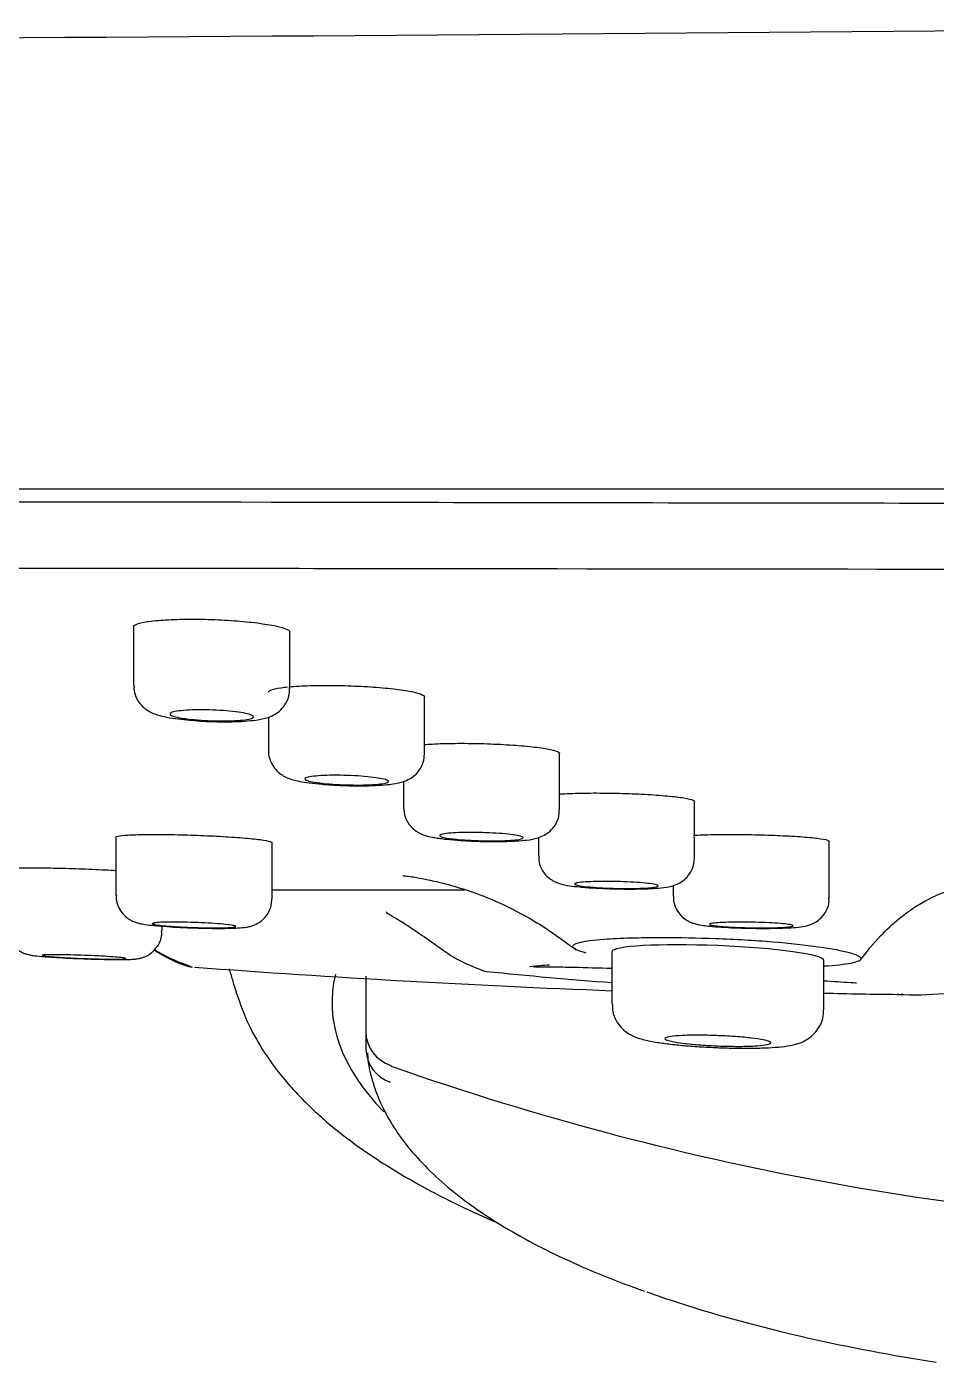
# Model space of a CAD drawing. Header units: millimetres. Extents: x -60 to 7633, y -2614 to 2146.
# Drawn here: x 6833.91 to 6850.23, y -815.43 to -791.47 of the extents above; entities that cross this region are included whole.
import ezdxf

# ---------------------------------------------------------------- set-up
doc = ezdxf.new("R2010")
doc.units = ezdxf.units.MM
doc.layers.get('0').update_dxf_attribs({"color": 250})

msp = doc.modelspace()

# ---------------------------------------------------------------- linework, layer by layer
at = {"linetype": 'Continuous'}
for p, q in [((6835.827, -802.214), (6835.827, -803.292)), ((6838.627, -803.353), (6838.627, -802.315)), ((6841.047, -804.512), (6841.047, -803.473)), ((6836.466, -803.868), (6836.53, -803.878)), ((6838.247, -803.859), (6838.247, -804.458)), ((6843.467, -805.523), (6843.467, -804.5)), ((6838.883, -805.024), (6838.975, -805.037)), ((6840.667, -805.012), (6840.667, -805.476)), ((6845.887, -806.386), (6845.887, -805.356)), ((6835.51, -806.009), (6835.51, -807.055)), ((6838.31, -807.117), (6838.31, -806.105)), ((6841.344, -806.038), (6841.409, -806.045)), ((6843.087, -806.021), (6843.087, -806.347)), ((6848.307, -807.102), (6848.307, -806.081)), ((6838.31, -806.956), (6841.761, -806.956)), ((6843.775, -806.899), (6843.832, -806.905)), ((6845.507, -806.879), (6845.507, -807.07)), ((6836.337, -807.693), (6836.337, -807.609)), ((6844.407, -808.066), (6844.407, -809.007)), ((6848.207, -809.111), (6848.207, -808.22)), ((6842.067, -808.4), (6842.156, -808.419)), ((6843.004, -808.336), (6843.352, -808.338)), ((6839.99, -808.505), (6839.99, -809.506)), ((6844.407, -809.007), (6844.407, -809.007)), ((6848.207, -809.111), (6848.207, -809.111)), ((6839.99, -809.506), (6839.99, -809.809))]:
    msp.add_line(p, q, dxfattribs=at)
for centre, radius, start, end in [((6805.598, 4131.116), 4922.861, 269.498321, 270.605649), ((6837.402, -797.814), 6.126, 261.8171, 269.2101), ((6850.606, -634.122), 174.758, 265.48355, 265.4918), ((6852.082, -606.227), 202.684, 265.70902, 267.83025), ((6850.167, -731.192), 77.642, 264.07745, 265.74526), ((6845.277, -832.665), 24.441, 94.6687, 95.5024), ((6850.167, -731.192), 77.642, 268.55505, 269.53591), ((6849.841, -803.249), 5.591, 266.8908, 275.4225), ((6840.641, -809.488), 0.651, 181.3769, 251.8337), ((6840.635, -809.796), 0.644, 181.3611, 252.046), ((6857.588, -761.408), 51.64, 250.6107, 269.2165)]:
    msp.add_arc(centre, radius, start, end, dxfattribs=at)
for centre, major_axis, ratio, start_param, end_param in [((6846.307, -808.143), (-1.9, 0.077), 0.097229, 3.145552, 6.283185), ((6846.307, -808.143), (-1.9, 0.077), 0.097229, 0, 0.00396), ((6857.635, -808.978), (18.25, 0), 0.341206, 3.0594, 3.461733), ((6840.19, -809.506), (0.2, 0), 0.422618, 3.115802, 3.141593), ((6840.19, -809.809), (0.2, 0), 0.422618, 3.141593, 3.167383), ((6840.511, -809.931), (0.067, 0.189), 0.153495, 2.812087, 3.1421)]:
    msp.add_ellipse(centre, major_axis=major_axis, ratio=ratio, start_param=start_param, end_param=end_param, dxfattribs=at)
for points, knots in [([(6766.877, -799.762), (6766.877, -799.763), (6767.465, -799.763), (6769.223, -799.762), (6769.955, -799.762), (6771.684, -799.762), (6772.684, -799.762), (6774.95, -799.762), (6776.216, -799.762), (6779.019, -799.762), (6780.566, -799.762), (6785.541, -799.762), (6789.297, -799.762), (6797.672, -799.762), (6802.343, -799.762), (6812.202, -799.762), (6817.414, -799.762), (6825.658, -799.762), (6828.491, -799.762), (6834.186, -799.762), (6837.059, -799.762), (6845.751, -799.762), (6851.642, -799.762), (6857.635, -799.762)], [0, 0, 0, 0, 0.125, 0.125, 0.1875, 0.1875, 0.25, 0.25, 0.3125, 0.3125, 0.375, 0.375, 0.5, 0.5, 0.625, 0.625, 0.75, 0.75, 0.8125, 0.8125, 0.875, 0.875, 1, 1, 1, 1]), ([(6857.635, -800.028), (6854.656, -800.028), (6851.691, -800.025), (6845.783, -800.017), (6842.829, -800.012), (6834.111, -799.998), (6828.491, -799.991), (6817.626, -799.992), (6812.334, -799.999), (6802.546, -800.017), (6798.009, -800.028), (6791.745, -800.028), (6789.739, -800.025), (6785.99, -800.017), (6784.24, -800.012), (6779.352, -799.998), (6776.575, -799.991), (6772.026, -799.992), (6770.33, -799.999), (6768.617, -800.013), (6768.186, -800.017), (6767.612, -800.025), (6767.468, -800.028), (6767.469, -800.028)], [0, 0, 0, 0, 0.015625, 0.015625, 0.03125, 0.03125, 0.0625, 0.0625, 0.09375, 0.09375, 0.125, 0.125, 0.140625, 0.140625, 0.15625, 0.15625, 0.1875, 0.1875, 0.21875, 0.21875, 0.234375, 0.234375, 0.2498623, 0.2498623, 0.2498623, 0.2498623]), ([(6771.384, -801.205), (6771.384, -801.205), (6771.384, -801.205), (6771.389, -801.205), (6771.943, -801.197), (6774.173, -801.183), (6775.817, -801.178), (6779.05, -801.178), (6780.257, -801.18), (6782.934, -801.184), (6784.405, -801.187), (6789.12, -801.197), (6792.688, -801.205), (6798.677, -801.205), (6800.792, -801.203), (6805.184, -801.197), (6807.453, -801.193), (6814.472, -801.183), (6819.432, -801.178), (6827.309, -801.178), (6829.992, -801.18), (6835.382, -801.184), (6838.103, -801.187), (6846.343, -801.197), (6851.936, -801.205), (6857.635, -801.205)], [0.7499068, 0.7499068, 0.7499068, 0.7499068, 0.75, 0.75, 0.78125, 0.78125, 0.8125, 0.8125, 0.828125, 0.828125, 0.84375, 0.84375, 0.875, 0.875, 0.890625, 0.890625, 0.90625, 0.90625, 0.9375, 0.9375, 0.953125, 0.953125, 0.96875, 0.96875, 1, 1, 1, 1]), ([(6835.827, -802.238), (6835.827, -802.222), (6835.843, -802.207), (6835.874, -802.193), (6835.915, -802.175), (6835.982, -802.158), (6836.072, -802.145), (6836.161, -802.131), (6836.274, -802.12), (6836.401, -802.112), (6836.527, -802.105), (6836.671, -802.101), (6836.821, -802.1), (6836.969, -802.099), (6837.128, -802.102), (6837.283, -802.108), (6837.439, -802.114), (6837.595, -802.124), (6837.739, -802.136), (6837.884, -802.148), (6838.021, -802.164), (6838.138, -802.181), (6838.257, -802.198), (6838.36, -802.217), (6838.438, -802.237), (6838.517, -802.257), (6838.573, -802.279), (6838.603, -802.3), (6838.619, -802.311), (6838.627, -802.323), (6838.627, -802.334)], [0.1213376, 0.1213376, 0.1213376, 0.1213376, 0.1630214, 0.1630214, 0.1630214, 0.2172792, 0.2172792, 0.2172792, 0.2711379, 0.2711379, 0.2711379, 0.3245315, 0.3245315, 0.3245315, 0.3776008, 0.3776008, 0.3776008, 0.4306251, 0.4306251, 0.4306251, 0.4838988, 0.4838988, 0.4838988, 0.5376085, 0.5376085, 0.5376085, 0.591755, 0.591755, 0.591755, 0.6215831, 0.6215831, 0.6215831, 0.6215831]), ([(6835.835, -803.291), (6835.833, -803.322), (6835.828, -803.402), (6835.878, -803.531), (6835.961, -803.647), (6836.058, -803.729), (6836.158, -803.784), (6836.272, -803.826), (6836.376, -803.851), (6836.447, -803.864), (6836.466, -803.868)], [0, 0, 0, 0, 0.074947, 0.224514, 0.350071, 0.466867, 0.58685, 0.727648, 0.937205, 1, 1, 1, 1]), ([(6837.318, -803.94), (6837.32, -803.94), (6837.405, -803.943), (6837.587, -803.941), (6837.825, -803.932), (6838.044, -803.91), (6838.204, -803.88), (6838.356, -803.816), (6838.475, -803.728), (6838.57, -803.605), (6838.625, -803.467), (6838.621, -803.384), (6838.619, -803.353)], [0, 0, 0, 0, 0.003044, 0.143373, 0.284315, 0.431304, 0.602129, 0.694874, 0.772, 0.858504, 0.952922, 1, 1, 1, 1]), ([(6838.247, -803.41), (6838.247, -803.397), (6838.26, -803.385), (6838.286, -803.373), (6838.323, -803.357), (6838.388, -803.342), (6838.474, -803.33), (6838.508, -803.325), (6838.546, -803.321), (6838.586, -803.317)], [0.1244752, 0.1244752, 0.1244752, 0.1244752, 0.1625694, 0.1625694, 0.1625694, 0.2167166, 0.2167166, 0.2167166, 0.2379564, 0.2379564, 0.2379564, 0.2379564]), ([(6838.612, -803.314), (6838.668, -803.309), (6838.729, -803.304), (6838.795, -803.301), (6838.919, -803.294), (6839.061, -803.289), (6839.21, -803.288), (6839.358, -803.287), (6839.517, -803.29), (6839.672, -803.295), (6839.828, -803.3), (6839.985, -803.308), (6840.131, -803.318), (6840.277, -803.329), (6840.416, -803.342), (6840.536, -803.357), (6840.657, -803.371), (6840.762, -803.388), (6840.843, -803.406), (6840.925, -803.423), (6840.984, -803.442), (6841.017, -803.461), (6841.037, -803.472), (6841.047, -803.483), (6841.047, -803.494)], [0.2423535, 0.2423535, 0.2423535, 0.2423535, 0.2705641, 0.2705641, 0.2705641, 0.3240497, 0.3240497, 0.3240497, 0.3772721, 0.3772721, 0.3772721, 0.4304433, 0.4304433, 0.4304433, 0.4837947, 0.4837947, 0.4837947, 0.5374796, 0.5374796, 0.5374796, 0.5915082, 0.5915082, 0.5915082, 0.6247454, 0.6247454, 0.6247454, 0.6247454]), ([(6836.692, -803.875), (6836.633, -803.866), (6836.583, -803.855), (6836.547, -803.844), (6836.511, -803.833), (6836.489, -803.821), (6836.48, -803.81), (6836.472, -803.799), (6836.478, -803.788), (6836.499, -803.779), (6836.519, -803.769), (6836.554, -803.76), (6836.601, -803.752), (6836.648, -803.745), (6836.707, -803.739), (6836.774, -803.735), (6836.841, -803.73), (6836.918, -803.728), (6836.997, -803.727), (6837.077, -803.727), (6837.162, -803.728), (6837.245, -803.731), (6837.328, -803.734), (6837.412, -803.739), (6837.49, -803.746), (6837.568, -803.752), (6837.642, -803.76), (6837.706, -803.769), (6837.77, -803.778), (6837.826, -803.789), (6837.869, -803.799), (6837.913, -803.81), (6837.944, -803.821), (6837.961, -803.832), (6837.978, -803.844), (6837.981, -803.855), (6837.97, -803.865), (6837.958, -803.875), (6837.932, -803.885), (6837.893, -803.893), (6837.854, -803.902), (6837.802, -803.909), (6837.74, -803.914), (6837.679, -803.919), (6837.607, -803.923), (6837.53, -803.925), (6837.453, -803.926), (6837.37, -803.926), (6837.287, -803.924), (6837.204, -803.922), (6837.119, -803.918), (6837.038, -803.913), (6836.958, -803.907), (6836.88, -803.9), (6836.811, -803.892), (6836.768, -803.887), (6836.728, -803.881), (6836.692, -803.875)], [0, 0, 0, 0, 0.054295, 0.054295, 0.054295, 0.10858, 0.10858, 0.10858, 0.162985, 0.162985, 0.162985, 0.217253, 0.217253, 0.217253, 0.271134, 0.271134, 0.271134, 0.32455, 0.32455, 0.32455, 0.377634, 0.377634, 0.377634, 0.430658, 0.430658, 0.430658, 0.483917, 0.483917, 0.483917, 0.537604, 0.537604, 0.537604, 0.591729, 0.591729, 0.591729, 0.646112, 0.646112, 0.646112, 0.700454, 0.700454, 0.700454, 0.754473, 0.754473, 0.754473, 0.808029, 0.808029, 0.808029, 0.861192, 0.861192, 0.861192, 0.914201, 0.914201, 0.914201, 0.967359, 0.967359, 0.967359, 1, 1, 1, 1]), ([(6841.032, -804.35), (6841.08, -804.346), (6841.131, -804.343), (6841.186, -804.34), (6841.308, -804.333), (6841.448, -804.329), (6841.596, -804.328), (6841.742, -804.327), (6841.901, -804.328), (6842.057, -804.332), (6842.212, -804.336), (6842.371, -804.343), (6842.518, -804.352), (6842.666, -804.36), (6842.807, -804.371), (6842.929, -804.384), (6843.053, -804.397), (6843.161, -804.411), (6843.245, -804.426), (6843.33, -804.441), (6843.393, -804.457), (6843.429, -804.473), (6843.454, -804.484), (6843.467, -804.495), (6843.467, -804.506)], [0.2460232, 0.2460232, 0.2460232, 0.2460232, 0.2700576, 0.2700576, 0.2700576, 0.3236177, 0.3236177, 0.3236177, 0.3769716, 0.3769716, 0.3769716, 0.4302734, 0.4302734, 0.4302734, 0.4836983, 0.4836983, 0.4836983, 0.5373678, 0.5373678, 0.5373678, 0.5912981, 0.5912981, 0.5912981, 0.628464, 0.628464, 0.628464, 0.628464]), ([(6838.25, -804.456), (6838.249, -804.462), (6838.239, -804.524), (6838.275, -804.644), (6838.348, -804.774), (6838.441, -804.866), (6838.538, -804.927), (6838.636, -804.968), (6838.746, -804.999), (6838.829, -805.014), (6838.883, -805.024)], [0, 0, 0, 0, 0.016326, 0.176963, 0.306857, 0.423016, 0.534604, 0.65577, 0.812378, 1, 1, 1, 1]), ([(6838.975, -805.037), (6838.98, -805.038), (6839.045, -805.047), (6839.209, -805.063), (6839.459, -805.08), (6839.728, -805.09), (6839.987, -805.09), (6840.226, -805.083), (6840.441, -805.065), (6840.592, -805.04), (6840.732, -804.993), (6840.85, -804.924), (6840.955, -804.818), (6841.032, -804.673), (6841.04, -804.571), (6841.044, -804.514)], [0, 0, 0, 0, 0.00637, 0.101341, 0.200675, 0.297704, 0.394867, 0.492247, 0.59307, 0.706882, 0.768077, 0.821531, 0.877593, 0.940986, 1, 1, 1, 1]), ([(6839.113, -805.032), (6839.054, -805.023), (6839.004, -805.014), (6838.968, -805.004), (6838.932, -804.994), (6838.909, -804.984), (6838.901, -804.974), (6838.892, -804.965), (6838.898, -804.955), (6838.918, -804.947), (6838.938, -804.938), (6838.973, -804.93), (6839.019, -804.923), (6839.065, -804.917), (6839.124, -804.912), (6839.191, -804.908), (6839.258, -804.904), (6839.334, -804.902), (6839.414, -804.901), (6839.493, -804.901), (6839.578, -804.902), (6839.662, -804.905), (6839.745, -804.907), (6839.829, -804.912), (6839.907, -804.917), (6839.985, -804.923), (6840.06, -804.93), (6840.124, -804.938), (6840.189, -804.946), (6840.245, -804.955), (6840.288, -804.964), (6840.332, -804.974), (6840.364, -804.984), (6840.381, -804.993), (6840.398, -805.003), (6840.401, -805.013), (6840.39, -805.022), (6840.379, -805.031), (6840.353, -805.04), (6840.314, -805.047), (6840.276, -805.054), (6840.224, -805.06), (6840.162, -805.065), (6840.102, -805.07), (6840.03, -805.073), (6839.953, -805.075), (6839.877, -805.076), (6839.794, -805.076), (6839.71, -805.074), (6839.627, -805.073), (6839.542, -805.069), (6839.461, -805.065), (6839.38, -805.06), (6839.302, -805.054), (6839.233, -805.046), (6839.189, -805.042), (6839.149, -805.037), (6839.113, -805.032)], [0, 0, 0, 0, 0.054161, 0.054161, 0.054161, 0.108314, 0.108314, 0.108314, 0.162561, 0.162561, 0.162561, 0.216704, 0.216704, 0.216704, 0.270549, 0.270549, 0.270549, 0.324034, 0.324034, 0.324034, 0.377259, 0.377259, 0.377259, 0.430435, 0.430435, 0.430435, 0.48379, 0.48379, 0.48379, 0.537477, 0.537477, 0.537477, 0.591504, 0.591504, 0.591504, 0.645733, 0.645733, 0.645733, 0.699934, 0.699934, 0.699934, 0.753885, 0.753885, 0.753885, 0.807479, 0.807479, 0.807479, 0.860766, 0.860766, 0.860766, 0.913931, 0.913931, 0.913931, 0.967209, 0.967209, 0.967209, 1, 1, 1, 1]), ([(6843.471, -805.236), (6843.528, -805.233), (6843.59, -805.23), (6843.656, -805.227), (6843.782, -805.222), (6843.926, -805.219), (6844.075, -805.219), (6844.225, -805.219), (6844.384, -805.22), (6844.54, -805.224), (6844.696, -805.228), (6844.853, -805.234), (6844.998, -805.242), (6845.144, -805.25), (6845.281, -805.26), (6845.4, -805.271), (6845.518, -805.282), (6845.621, -805.294), (6845.699, -805.307), (6845.778, -805.32), (6845.834, -805.334), (6845.863, -805.347), (6845.879, -805.354), (6845.887, -805.362), (6845.887, -805.369)], [0.2415516, 0.2415516, 0.2415516, 0.2415516, 0.2696018, 0.2696018, 0.2696018, 0.3231792, 0.3231792, 0.3231792, 0.3766215, 0.3766215, 0.3766215, 0.4300438, 0.4300438, 0.4300438, 0.483569, 0.483569, 0.483569, 0.5372752, 0.5372752, 0.5372752, 0.5911621, 0.5911621, 0.5911621, 0.6207748, 0.6207748, 0.6207748, 0.6207748]), ([(6840.67, -805.479), (6840.674, -805.54), (6840.683, -805.64), (6840.757, -805.776), (6840.846, -805.871), (6840.94, -805.933), (6841.031, -805.973), (6841.133, -806.003), (6841.237, -806.023), (6841.314, -806.034), (6841.344, -806.038)], [0, 0, 0, 0, 0.142356, 0.270469, 0.381271, 0.482292, 0.583164, 0.708448, 0.906187, 1, 1, 1, 1]), ([(6841.409, -806.045), (6841.424, -806.047), (6841.504, -806.056), (6841.688, -806.071), (6841.948, -806.085), (6842.214, -806.091), (6842.467, -806.089), (6842.696, -806.081), (6842.901, -806.063), (6843.041, -806.041), (6843.19, -805.983), (6843.305, -805.904), (6843.401, -805.788), (6843.462, -805.649), (6843.46, -805.562), (6843.459, -805.523)], [0, 0, 0, 0, 0.019474, 0.122978, 0.220945, 0.317237, 0.414013, 0.51133, 0.612391, 0.7304, 0.787398, 0.838673, 0.895769, 0.959799, 1, 1, 1, 1]), ([(6835.51, -806.011), (6835.51, -806.005), (6835.521, -805.999), (6835.544, -805.994), (6835.578, -805.986), (6835.64, -805.979), (6835.723, -805.974), (6835.806, -805.969), (6835.914, -805.965), (6836.036, -805.964), (6836.158, -805.962), (6836.299, -805.962), (6836.447, -805.964), (6836.594, -805.966), (6836.753, -805.97), (6836.909, -805.976), (6837.065, -805.981), (6837.224, -805.988), (6837.371, -805.996), (6837.519, -806.005), (6837.66, -806.014), (6837.782, -806.024), (6837.905, -806.034), (6838.012, -806.045), (6838.096, -806.056), (6838.179, -806.067), (6838.241, -806.078), (6838.275, -806.088), (6838.298, -806.095), (6838.31, -806.102), (6838.31, -806.108)], [0.1262963, 0.1262963, 0.1262963, 0.1262963, 0.1616611, 0.1616611, 0.1616611, 0.2154498, 0.2154498, 0.2154498, 0.2691112, 0.2691112, 0.2691112, 0.3226644, 0.3226644, 0.3226644, 0.376176, 0.376176, 0.376176, 0.4297303, 0.4297303, 0.4297303, 0.4833927, 0.4833927, 0.4833927, 0.5371818, 0.5371818, 0.5371818, 0.5910608, 0.5910608, 0.5910608, 0.6265724, 0.6265724, 0.6265724, 0.6265724]), ([(6841.534, -806.039), (6841.474, -806.032), (6841.425, -806.024), (6841.389, -806.016), (6841.353, -806.007), (6841.329, -805.999), (6841.321, -805.99), (6841.312, -805.982), (6841.318, -805.974), (6841.338, -805.966), (6841.357, -805.959), (6841.392, -805.952), (6841.438, -805.946), (6841.483, -805.94), (6841.542, -805.936), (6841.609, -805.933), (6841.675, -805.929), (6841.751, -805.927), (6841.831, -805.927), (6841.91, -805.926), (6841.995, -805.927), (6842.079, -805.93), (6842.162, -805.932), (6842.247, -805.936), (6842.325, -805.94), (6842.403, -805.945), (6842.478, -805.951), (6842.543, -805.958), (6842.607, -805.965), (6842.664, -805.973), (6842.707, -805.981), (6842.751, -805.989), (6842.783, -805.998), (6842.8, -806.006), (6842.818, -806.015), (6842.821, -806.023), (6842.81, -806.031), (6842.799, -806.039), (6842.774, -806.046), (6842.736, -806.052), (6842.697, -806.059), (6842.646, -806.064), (6842.585, -806.068), (6842.524, -806.072), (6842.452, -806.075), (6842.376, -806.076), (6842.3, -806.078), (6842.216, -806.078), (6842.133, -806.076), (6842.05, -806.075), (6841.964, -806.072), (6841.883, -806.068), (6841.802, -806.064), (6841.724, -806.058), (6841.654, -806.052), (6841.611, -806.048), (6841.57, -806.044), (6841.534, -806.039)], [0, 0, 0, 0, 0.054045, 0.054045, 0.054045, 0.108084, 0.108084, 0.108084, 0.162193, 0.162193, 0.162193, 0.216227, 0.216227, 0.216227, 0.270039, 0.270039, 0.270039, 0.323582, 0.323582, 0.323582, 0.376929, 0.376929, 0.376929, 0.430237, 0.430237, 0.430237, 0.483678, 0.483678, 0.483678, 0.537367, 0.537367, 0.537367, 0.591311, 0.591311, 0.591311, 0.645407, 0.645407, 0.645407, 0.699482, 0.699482, 0.699482, 0.753374, 0.753374, 0.753374, 0.806998, 0.806998, 0.806998, 0.860393, 0.860393, 0.860393, 0.913693, 0.913693, 0.913693, 0.967076, 0.967076, 0.967076, 1, 1, 1, 1]), ([(6845.872, -805.978), (6845.922, -805.975), (6845.977, -805.973), (6846.035, -805.971), (6846.158, -805.966), (6846.299, -805.964), (6846.447, -805.963), (6846.595, -805.962), (6846.753, -805.963), (6846.91, -805.966), (6847.066, -805.969), (6847.224, -805.973), (6847.372, -805.98), (6847.519, -805.986), (6847.66, -805.993), (6847.782, -806.002), (6847.904, -806.011), (6848.011, -806.021), (6848.094, -806.031), (6848.177, -806.042), (6848.238, -806.053), (6848.273, -806.064), (6848.295, -806.071), (6848.307, -806.078), (6848.307, -806.085)], [0.2438106, 0.2438106, 0.2438106, 0.2438106, 0.2692477, 0.2692477, 0.2692477, 0.3228803, 0.3228803, 0.3228803, 0.3764168, 0.3764168, 0.3764168, 0.4299307, 0.4299307, 0.4299307, 0.4835053, 0.4835053, 0.4835053, 0.5371972, 0.5371972, 0.5371972, 0.5910121, 0.5910121, 0.5910121, 0.6262931, 0.6262931, 0.6262931, 0.6262931]), ([(6833.537, -806.581), (6833.537, -806.577), (6833.55, -806.573), (6833.577, -806.57), (6833.615, -806.566), (6833.679, -806.563), (6833.765, -806.561), (6833.851, -806.559), (6833.96, -806.559), (6834.084, -806.56), (6834.208, -806.561), (6834.351, -806.564), (6834.499, -806.567), (6834.648, -806.571), (6834.807, -806.576), (6834.963, -806.582), (6835.12, -806.588), (6835.278, -806.596), (6835.425, -806.603), (6835.455, -806.605), (6835.485, -806.606), (6835.515, -806.608)], [0.1227919, 0.1227919, 0.1227919, 0.1227919, 0.1613678, 0.1613678, 0.1613678, 0.2150592, 0.2150592, 0.2150592, 0.2686817, 0.2686817, 0.2686817, 0.3222713, 0.3222713, 0.3222713, 0.3758783, 0.3758783, 0.3758783, 0.4295453, 0.4295453, 0.4295453, 0.4407004, 0.4407004, 0.4407004, 0.4407004]), ([(6843.093, -806.348), (6843.095, -806.404), (6843.099, -806.499), (6843.168, -806.633), (6843.256, -806.731), (6843.348, -806.795), (6843.434, -806.833), (6843.519, -806.859), (6843.623, -806.88), (6843.714, -806.892), (6843.775, -806.899)], [0, 0, 0, 0, 0.126114, 0.253293, 0.362249, 0.458719, 0.5483, 0.648692, 0.797934, 1, 1, 1, 1]), ([(6843.832, -806.905), (6843.849, -806.906), (6843.929, -806.914), (6844.113, -806.927), (6844.37, -806.938), (6844.633, -806.943), (6844.884, -806.942), (6845.111, -806.935), (6845.309, -806.92), (6845.438, -806.903), (6845.571, -806.861), (6845.683, -806.8), (6845.786, -806.701), (6845.869, -806.557), (6845.881, -806.452), (6845.886, -806.388)], [0, 0, 0, 0, 0.022494, 0.123955, 0.220746, 0.316155, 0.412046, 0.508292, 0.607672, 0.72079, 0.772003, 0.82124, 0.874261, 0.935022, 1, 1, 1, 1]), ([(6840.658, -806.702), (6840.658, -806.702), (6840.659, -806.702), (6840.674, -806.703), (6840.731, -806.71), (6840.786, -806.718), (6840.919, -806.738), (6841.135, -806.779), (6841.455, -806.853), (6841.885, -806.982), (6842.423, -807.194), (6843.091, -807.54), (6843.497, -807.836), (6843.765, -808.034)], [0.810433, 0.810433, 0.810433, 0.810433, 0.8107926, 0.8180599, 0.8241309, 0.8302623, 0.8386022, 0.8507852, 0.8674851, 0.8895541, 0.9179787, 0.9540732, 1, 1, 1, 1]), ([(6843.955, -806.9), (6843.895, -806.894), (6843.845, -806.887), (6843.809, -806.88), (6843.773, -806.873), (6843.75, -806.865), (6843.741, -806.858), (6843.732, -806.851), (6843.738, -806.844), (6843.757, -806.838), (6843.777, -806.832), (6843.81, -806.826), (6843.856, -806.821), (6843.902, -806.816), (6843.96, -806.812), (6844.026, -806.81), (6844.093, -806.807), (6844.169, -806.805), (6844.248, -806.805), (6844.328, -806.804), (6844.413, -806.805), (6844.496, -806.807), (6844.58, -806.809), (6844.665, -806.812), (6844.743, -806.816), (6844.822, -806.82), (6844.897, -806.825), (6844.961, -806.831), (6845.026, -806.837), (6845.083, -806.843), (6845.127, -806.85), (6845.17, -806.857), (6845.202, -806.864), (6845.22, -806.871), (6845.238, -806.878), (6845.241, -806.886), (6845.231, -806.892), (6845.22, -806.899), (6845.194, -806.905), (6845.157, -806.91), (6845.119, -806.916), (6845.067, -806.92), (6845.007, -806.924), (6844.946, -806.927), (6844.875, -806.93), (6844.798, -806.931), (6844.722, -806.932), (6844.639, -806.932), (6844.556, -806.931), (6844.472, -806.93), (6844.387, -806.927), (6844.305, -806.924), (6844.224, -806.92), (6844.145, -806.916), (6844.076, -806.91), (6844.032, -806.907), (6843.991, -806.904), (6843.955, -806.9)], [0, 0, 0, 0, 0.053946, 0.053946, 0.053946, 0.107889, 0.107889, 0.107889, 0.161881, 0.161881, 0.161881, 0.21582, 0.21582, 0.21582, 0.269603, 0.269603, 0.269603, 0.323194, 0.323194, 0.323194, 0.376645, 0.376645, 0.376645, 0.430066, 0.430066, 0.430066, 0.483582, 0.483582, 0.483582, 0.537273, 0.537273, 0.537273, 0.591147, 0.591147, 0.591147, 0.64513, 0.64513, 0.64513, 0.699099, 0.699099, 0.699099, 0.752938, 0.752938, 0.752938, 0.806587, 0.806587, 0.806587, 0.860072, 0.860072, 0.860072, 0.913489, 0.913489, 0.913489, 0.966963, 0.966963, 0.966963, 1, 1, 1, 1]), ([(6835.517, -807.055), (6835.515, -807.078), (6835.508, -807.15), (6835.553, -807.273), (6835.63, -807.39), (6835.72, -807.469), (6835.805, -807.517), (6835.878, -807.544), (6835.949, -807.563), (6836.046, -807.58), (6836.14, -807.591), (6836.209, -807.598)], [0, 0, 0, 0, 0.051497, 0.186594, 0.297715, 0.394379, 0.47914, 0.551738, 0.633981, 0.77061, 1, 1, 1, 1]), ([(6848.845, -808.238), (6848.98, -808.066), (6849.183, -807.812), (6849.527, -807.49), (6849.811, -807.281), (6850.043, -807.143), (6850.224, -807.056), (6850.345, -807.007), (6850.425, -806.978), (6850.475, -806.96), (6850.522, -806.945), (6850.583, -806.927), (6850.643, -806.911), (6850.673, -806.902), (6850.678, -806.899), (6850.678, -806.898)], [0, 0, 0, 0, 0.0315825, 0.0559671, 0.0748257, 0.0892167, 0.0997921, 0.1069801, 0.1097452, 0.1123626, 0.1149835, 0.1177778, 0.1245603, 0.1339538, 0.1418398, 0.1418398, 0.1418398, 0.1418398]), ([(6836.26, -807.603), (6836.279, -807.604), (6836.358, -807.611), (6836.539, -807.624), (6836.792, -807.636), (6837.052, -807.645), (6837.299, -807.649), (6837.521, -807.648), (6837.709, -807.641), (6837.823, -807.632), (6837.934, -807.609), (6838.037, -807.57), (6838.146, -807.497), (6838.241, -807.386), (6838.303, -807.248), (6838.303, -807.159), (6838.303, -807.117)], [0, 0, 0, 0, 0.024551, 0.122749, 0.21765, 0.311619, 0.406018, 0.500509, 0.597283, 0.703783, 0.747792, 0.794256, 0.841032, 0.895197, 0.957506, 1, 1, 1, 1]), ([(6845.514, -807.07), (6845.513, -807.102), (6845.509, -807.181), (6845.559, -807.308), (6845.641, -807.42), (6845.732, -807.495), (6845.819, -807.54), (6845.894, -807.566), (6845.974, -807.585), (6846.072, -807.6), (6846.159, -807.609), (6846.211, -807.614)], [0, 0, 0, 0, 0.070838, 0.204025, 0.314528, 0.411207, 0.496379, 0.573413, 0.671493, 0.834881, 1, 1, 1, 1]), ([(6846.211, -807.614), (6846.247, -807.617), (6846.342, -807.624), (6846.543, -807.636), (6846.798, -807.645), (6847.059, -807.649), (6847.307, -807.648), (6847.53, -807.642), (6847.721, -807.63), (6847.839, -807.617), (6847.958, -807.587), (6848.063, -807.54), (6848.17, -807.457), (6848.258, -807.334), (6848.307, -807.203), (6848.301, -807.127), (6848.299, -807.102)], [0, 0, 0, 0, 0.048369, 0.145265, 0.23856, 0.330834, 0.423581, 0.51652, 0.61201, 0.718397, 0.763119, 0.809154, 0.857041, 0.912237, 0.974477, 1, 1, 1, 1]), ([(6836.379, -807.601), (6836.319, -807.595), (6836.269, -807.589), (6836.233, -807.583), (6836.197, -807.577), (6836.173, -807.572), (6836.164, -807.566), (6836.155, -807.561), (6836.16, -807.556), (6836.18, -807.552), (6836.199, -807.548), (6836.232, -807.544), (6836.278, -807.541), (6836.323, -807.539), (6836.381, -807.537), (6836.447, -807.536), (6836.513, -807.535), (6836.589, -807.535), (6836.668, -807.536), (6836.747, -807.538), (6836.832, -807.54), (6836.916, -807.543), (6837, -807.546), (6837.085, -807.549), (6837.163, -807.554), (6837.242, -807.558), (6837.317, -807.563), (6837.382, -807.569), (6837.448, -807.574), (6837.505, -807.58), (6837.549, -807.586), (6837.593, -807.592), (6837.625, -807.598), (6837.643, -807.603), (6837.661, -807.609), (6837.664, -807.614), (6837.654, -807.619), (6837.643, -807.623), (6837.618, -807.627), (6837.581, -807.63), (6837.543, -807.634), (6837.492, -807.636), (6837.432, -807.637), (6837.372, -807.639), (6837.301, -807.639), (6837.224, -807.639), (6837.148, -807.638), (6837.065, -807.637), (6836.982, -807.634), (6836.899, -807.632), (6836.813, -807.629), (6836.731, -807.625), (6836.65, -807.621), (6836.571, -807.616), (6836.501, -807.611), (6836.457, -807.608), (6836.416, -807.604), (6836.379, -807.601)], [0, 0, 0, 0, 0.05389, 0.05389, 0.05389, 0.10778, 0.10778, 0.10778, 0.161656, 0.161656, 0.161656, 0.215441, 0.215441, 0.215441, 0.269099, 0.269099, 0.269099, 0.322651, 0.322651, 0.322651, 0.376164, 0.376164, 0.376164, 0.429722, 0.429722, 0.429722, 0.483388, 0.483388, 0.483388, 0.53718, 0.53718, 0.53718, 0.591059, 0.591059, 0.591059, 0.644949, 0.644949, 0.644949, 0.698769, 0.698769, 0.698769, 0.752467, 0.752467, 0.752467, 0.806047, 0.806047, 0.806047, 0.859563, 0.859563, 0.859563, 0.913098, 0.913098, 0.913098, 0.966726, 0.966726, 0.966726, 1, 1, 1, 1]), ([(6840.359, -807.35), (6840.358, -807.353), (6840.36, -807.36), (6840.383, -807.378), (6840.436, -807.411), (6840.515, -807.457), (6840.657, -807.542), (6840.897, -807.698), (6841.233, -807.936), (6841.636, -808.227), (6841.934, -808.342), (6842.118, -808.414)], [0.8479384, 0.8479384, 0.8479384, 0.8479384, 0.8542212, 0.8636252, 0.8725219, 0.8812933, 0.8903539, 0.9107557, 0.9359358, 0.9661704, 1, 1, 1, 1]), ([(6846.375, -807.613), (6846.316, -807.608), (6846.266, -807.602), (6846.23, -807.597), (6846.194, -807.591), (6846.17, -807.585), (6846.161, -807.579), (6846.152, -807.574), (6846.157, -807.568), (6846.177, -807.563), (6846.196, -807.558), (6846.23, -807.553), (6846.275, -807.549), (6846.32, -807.545), (6846.378, -807.542), (6846.445, -807.54), (6846.511, -807.537), (6846.587, -807.536), (6846.666, -807.536), (6846.746, -807.535), (6846.831, -807.536), (6846.914, -807.537), (6846.998, -807.539), (6847.083, -807.541), (6847.162, -807.545), (6847.24, -807.548), (6847.315, -807.552), (6847.38, -807.557), (6847.445, -807.562), (6847.502, -807.567), (6847.546, -807.573), (6847.59, -807.578), (6847.622, -807.584), (6847.64, -807.59), (6847.658, -807.596), (6847.661, -807.601), (6847.651, -807.607), (6847.64, -807.612), (6847.615, -807.617), (6847.577, -807.622), (6847.54, -807.626), (6847.489, -807.63), (6847.428, -807.633), (6847.368, -807.635), (6847.297, -807.637), (6847.22, -807.638), (6847.144, -807.639), (6847.061, -807.639), (6846.978, -807.638), (6846.894, -807.637), (6846.808, -807.635), (6846.727, -807.633), (6846.646, -807.63), (6846.567, -807.626), (6846.497, -807.622), (6846.453, -807.619), (6846.412, -807.616), (6846.375, -807.613)], [0, 0, 0, 0, 0.053865, 0.053865, 0.053865, 0.107727, 0.107727, 0.107727, 0.161623, 0.161623, 0.161623, 0.215484, 0.215484, 0.215484, 0.269241, 0.269241, 0.269241, 0.322871, 0.322871, 0.322871, 0.376407, 0.376407, 0.376407, 0.429923, 0.429923, 0.429923, 0.483501, 0.483501, 0.483501, 0.537196, 0.537196, 0.537196, 0.591013, 0.591013, 0.591013, 0.644902, 0.644902, 0.644902, 0.698783, 0.698783, 0.698783, 0.752577, 0.752577, 0.752577, 0.806246, 0.806246, 0.806246, 0.859805, 0.859805, 0.859805, 0.913318, 0.913318, 0.913318, 0.966869, 0.966869, 0.966869, 1, 1, 1, 1]), ([(6833.544, -807.627), (6833.544, -807.677), (6833.547, -807.768), (6833.611, -807.898), (6833.694, -807.996), (6833.781, -808.06), (6833.86, -808.096), (6833.919, -808.115), (6833.971, -808.126), (6834.043, -808.138), (6834.134, -808.147), (6834.212, -808.154), (6834.237, -808.156)], [0, 0, 0, 0, 0.110255, 0.229878, 0.33045, 0.417167, 0.490032, 0.54667, 0.604728, 0.706621, 0.921394, 1, 1, 1, 1]), ([(6834.237, -808.156), (6834.272, -808.158), (6834.361, -808.165), (6834.555, -808.177), (6834.803, -808.189), (6835.059, -808.198), (6835.305, -808.205), (6835.523, -808.208), (6835.705, -808.207), (6835.815, -808.203), (6835.896, -808.195), (6835.985, -808.175), (6836.082, -808.135), (6836.187, -808.059), (6836.279, -807.942), (6836.334, -807.808), (6836.331, -807.726), (6836.329, -807.693)], [0, 0, 0, 0, 0.046708, 0.139187, 0.22949, 0.319234, 0.409302, 0.499223, 0.590424, 0.68664, 0.738345, 0.768956, 0.808743, 0.853729, 0.907195, 0.967792, 1, 1, 1, 1]), ([(6843.72, -807.999), (6843.712, -807.992), (6843.689, -807.954), (6843.79, -807.894), (6844.082, -807.855), (6844.265, -807.841)], [0.8778688, 0.8778688, 0.8778688, 0.8778688, 0.8917624, 0.9476374, 1, 1, 1, 1]), ([(6843.947, -808.09), (6843.935, -808.087), (6843.828, -808.059), (6843.757, -808.03), (6843.727, -808.005)], [0.82404797, 0.82404797, 0.82404797, 0.82404797, 0.82927559, 0.87437178, 0.87437178, 0.87437178, 0.87437178]), ([(6844.265, -807.841), (6844.542, -807.82), (6844.914, -807.811), (6845.612, -807.811), (6846.282, -807.822), (6847.31, -807.882), (6848.162, -807.975), (6848.611, -808.061), (6848.776, -808.115), (6848.826, -808.14), (6848.845, -808.15), (6848.855, -808.158), (6848.861, -808.163), (6848.868, -808.173), (6848.887, -808.216), (6848.771, -808.276), (6848.419, -808.316), (6848.214, -808.328)], [0, 0, 0, 0, 0.0789989, 0.0790011, 0.1398854, 0.2038695, 0.2663289, 0.3288474, 0.3539422, 0.3634163, 0.3728606, 0.37522, 0.3775762, 0.3822903, 0.3917191, 0.4541398, 0.5088938, 0.5088938, 0.5088938, 0.5088938]), ([(6834.406, -808.16), (6834.347, -808.155), (6834.297, -808.151), (6834.26, -808.147), (6834.224, -808.142), (6834.2, -808.138), (6834.191, -808.135), (6834.182, -808.131), (6834.187, -808.128), (6834.206, -808.126), (6834.225, -808.124), (6834.258, -808.122), (6834.303, -808.121), (6834.348, -808.12), (6834.406, -808.12), (6834.472, -808.12), (6834.538, -808.121), (6834.613, -808.122), (6834.693, -808.124), (6834.772, -808.126), (6834.857, -808.129), (6834.941, -808.132), (6835.025, -808.135), (6835.11, -808.139), (6835.189, -808.143), (6835.268, -808.147), (6835.343, -808.151), (6835.408, -808.156), (6835.474, -808.16), (6835.531, -808.165), (6835.575, -808.169), (6835.619, -808.174), (6835.651, -808.178), (6835.669, -808.182), (6835.687, -808.185), (6835.691, -808.189), (6835.681, -808.192), (6835.671, -808.194), (6835.646, -808.197), (6835.608, -808.198), (6835.571, -808.199), (6835.52, -808.2), (6835.46, -808.2), (6835.4, -808.2), (6835.329, -808.199), (6835.254, -808.198), (6835.178, -808.196), (6835.094, -808.194), (6835.011, -808.191), (6834.928, -808.188), (6834.842, -808.185), (6834.76, -808.181), (6834.679, -808.177), (6834.599, -808.173), (6834.529, -808.168), (6834.485, -808.166), (6834.443, -808.163), (6834.406, -808.16)], [0, 0, 0, 0, 0.053801, 0.053801, 0.053801, 0.107603, 0.107603, 0.107603, 0.161372, 0.161372, 0.161372, 0.215066, 0.215066, 0.215066, 0.268691, 0.268691, 0.268691, 0.322282, 0.322282, 0.322282, 0.375888, 0.375888, 0.375888, 0.429553, 0.429553, 0.429553, 0.483293, 0.483293, 0.483293, 0.537094, 0.537094, 0.537094, 0.590912, 0.590912, 0.590912, 0.644699, 0.644699, 0.644699, 0.698418, 0.698418, 0.698418, 0.752062, 0.752062, 0.752062, 0.805659, 0.805659, 0.805659, 0.859255, 0.859255, 0.859255, 0.912898, 0.912898, 0.912898, 0.966614, 0.966614, 0.966614, 1, 1, 1, 1]), ([(6836.201, -808.031), (6836.259, -808.067), (6836.473, -808.19), (6836.692, -808.271), (6836.879, -808.341)], [0.7930489, 0.7930489, 0.7930489, 0.7930489, 0.8495547, 1, 1, 1, 1]), ([(6843.352, -808.338), (6843.353, -808.338), (6843.459, -808.339), (6843.812, -808.346), (6844.171, -808.356), (6844.406, -808.363)], [0, 0, 0, 0, 0.0006914, 0.045696, 0.1212826, 0.1212826, 0.1212826, 0.1212826]), ([(6848.211, -808.588), (6848.373, -808.599), (6848.568, -808.611), (6848.762, -808.622), (6848.797, -808.623)], [0.59610718, 0.59610718, 0.59610718, 0.59610718, 0.6694486, 0.68558277, 0.68558277, 0.68558277, 0.68558277]), ([(6837.662, -808.78), (6837.739, -809.006), (6837.861, -809.352), (6838.151, -809.857), (6838.427, -810.237), (6838.676, -810.528), (6838.906, -810.769), (6839.152, -811.001), (6839.516, -811.313), (6840.045, -811.706), (6840.782, -812.166), (6841.571, -812.58), (6842.126, -812.833), (6842.372, -812.938)], [0, 0, 0, 0, 0.0475205, 0.0870424, 0.1185608, 0.1421204, 0.1622647, 0.1839998, 0.2073174, 0.2525385, 0.3036526, 0.3564333, 0.3957358, 0.3957358, 0.3957358, 0.3957358]), ([(6849.624, -808.827), (6849.606, -808.836), (6849.577, -808.842), (6849.548, -808.835), (6849.538, -808.831)], [0, 0, 0, 0, 0.2142857, 0.3337024, 0.3337024, 0.3337024, 0.3337024]), ([(6844.416, -809.007), (6844.415, -809.057), (6844.414, -809.154), (6844.476, -809.302), (6844.566, -809.427), (6844.67, -809.516), (6844.774, -809.577), (6844.881, -809.619), (6845.017, -809.657), (6845.201, -809.692), (6845.458, -809.726), (6845.736, -809.754), (6846.006, -809.774), (6846.16, -809.78), (6846.225, -809.783)], [0, 0, 0, 0, 0.051948, 0.119846, 0.179704, 0.235106, 0.289689, 0.350293, 0.430031, 0.571153, 0.689404, 0.813068, 0.932267, 1, 1, 1, 1]), ([(6846.225, -809.783), (6846.274, -809.786), (6846.413, -809.793), (6846.67, -809.798), (6846.96, -809.798), (6847.226, -809.79), (6847.463, -809.772), (6847.634, -809.747), (6847.788, -809.704), (6847.921, -809.638), (6848.044, -809.539), (6848.145, -809.397), (6848.204, -809.243), (6848.201, -809.15), (6848.2, -809.111)], [0, 0, 0, 0, 0.048127, 0.159321, 0.271108, 0.384402, 0.500861, 0.630604, 0.708865, 0.76735, 0.826684, 0.891775, 0.96124, 1, 1, 1, 1]), ([(6845.633, -809.701), (6845.558, -809.691), (6845.495, -809.679), (6845.449, -809.668), (6845.403, -809.657), (6845.373, -809.646), (6845.362, -809.635), (6845.351, -809.624), (6845.359, -809.614), (6845.384, -809.605), (6845.408, -809.596), (6845.452, -809.588), (6845.51, -809.582), (6845.568, -809.576), (6845.642, -809.571), (6845.726, -809.568), (6845.81, -809.565), (6845.906, -809.564), (6846.007, -809.565), (6846.107, -809.566), (6846.215, -809.569), (6846.321, -809.573), (6846.426, -809.577), (6846.533, -809.583), (6846.633, -809.59), (6846.732, -809.598), (6846.827, -809.607), (6846.909, -809.616), (6846.991, -809.626), (6847.063, -809.637), (6847.118, -809.648), (6847.174, -809.659), (6847.214, -809.67), (6847.236, -809.681), (6847.259, -809.693), (6847.263, -809.703), (6847.249, -809.713), (6847.235, -809.723), (6847.203, -809.732), (6847.155, -809.74), (6847.106, -809.747), (6847.041, -809.753), (6846.964, -809.758), (6846.887, -809.762), (6846.797, -809.764), (6846.7, -809.765), (6846.604, -809.765), (6846.498, -809.763), (6846.393, -809.76), (6846.288, -809.757), (6846.18, -809.751), (6846.077, -809.744), (6845.974, -809.738), (6845.875, -809.729), (6845.786, -809.72), (6845.731, -809.714), (6845.68, -809.708), (6845.633, -809.701)], [0, 0, 0, 0, 0.054124, 0.054124, 0.054124, 0.108247, 0.108247, 0.108247, 0.162379, 0.162379, 0.162379, 0.216346, 0.216346, 0.216346, 0.270041, 0.270041, 0.270041, 0.323476, 0.323476, 0.323476, 0.376767, 0.376767, 0.376767, 0.430088, 0.430088, 0.430088, 0.483597, 0.483597, 0.483597, 0.537382, 0.537382, 0.537382, 0.591415, 0.591415, 0.591415, 0.645562, 0.645562, 0.645562, 0.699629, 0.699629, 0.699629, 0.753447, 0.753447, 0.753447, 0.806958, 0.806958, 0.806958, 0.860247, 0.860247, 0.860247, 0.913504, 0.913504, 0.913504, 0.966934, 0.966934, 0.966934, 1, 1, 1, 1]), ([(6840.022, -809.881), (6840.024, -809.927), (6840.032, -810.099), (6840.115, -810.427), (6840.269, -810.832), (6840.494, -811.233), (6840.784, -811.626), (6841.142, -812.012), (6841.569, -812.388), (6842.062, -812.75), (6842.616, -813.096), (6843.227, -813.424), (6843.885, -813.73), (6844.491, -813.98), (6844.851, -814.105), (6844.993, -814.155)], [0, 0, 0, 0, 0.023132, 0.100031, 0.17805, 0.258266, 0.341277, 0.427022, 0.514822, 0.603703, 0.692694, 0.781206, 0.869042, 0.956064, 1, 1, 1, 1]), ([(6845.036, -814.171), (6845.167, -814.218), (6845.3, -814.264), (6846.202, -814.564), (6847.036, -814.794), (6848.664, -815.162), (6849.433, -815.308), (6850.225, -815.433)], [0.4779272, 0.4779272, 0.4779272, 0.4779272, 0.5, 0.5, 0.625, 0.625, 0.7254971, 0.7254971, 0.7254971, 0.7254971])]:
    msp.add_open_spline(points, degree=3, knots=knots, dxfattribs=at)
for points, degree in [([(6836.199, -807.595), (6836.226, -807.598), (6836.256, -807.601), (6836.287, -807.604)], 3), ([(6836.194, -808.039), (6836.353, -808.135), (6836.513, -808.223), (6836.676, -808.295), (6836.845, -808.337)], 4), ([(6837.538, -808.373), (6837.579, -808.504), (6837.618, -808.635), (6837.663, -808.786)], 3)]:
    msp.add_open_spline(points, degree=degree, dxfattribs=at)

doc.saveas('drawing.dxf')
